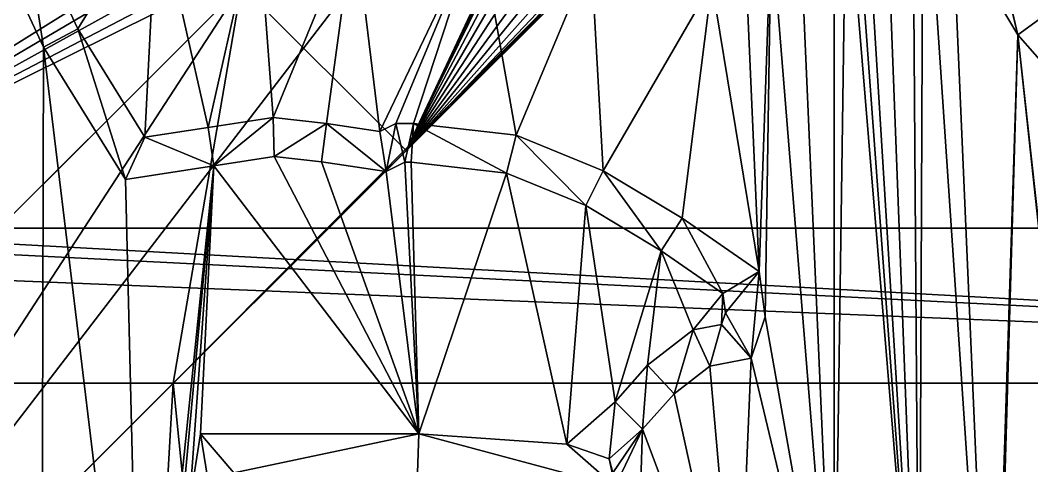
# Model space of a CAD drawing. Extents: x 10 to 110, y 10 to 115.
# Drawn here: x 45.03 to 58.06, y 43.81 to 49.56 of the extents above; entities that cross this region are included whole.
import ezdxf

# ---------------------------------------------------------------- set-up
doc = ezdxf.new("R2010")
doc.units = 0
doc.header["$MEASUREMENT"] = 0
doc.layers.add('STL2DXF', color=7, linetype='Continuous')

msp = doc.modelspace()

# ---------------------------------------------------------------- linework, layer by layer
at = {"layer": 'STL2DXF'}
for points in [[(43.375, 112.125, 5.5), (41.175, 46.875, 5.5), (53.551, 54.612, 5.5)], [(53.939, 56.061, 0.5), (37.879, 40), (53.939, 56.061)], [(37.879, 40), (53.939, 56.061, 0.5), (47.879, 50, 0.5)], [(37.879, 40), (40, 37.879), (53.939, 56.061)], [(53.939, 56.061), (40, 37.879), (56.061, 53.939)], [(50, 47.879), (47.879, 50), (53.939, 56.061)], [(50, 47.879), (53.939, 56.061), (56.061, 53.939)], [(47.879, 50, 0.5), (50, 47.879, 0.5), (53.701, 55.75, 0.5)], [(53.701, 55.75, 0.5), (50, 47.879, 0.5), (53.551, 55.388, 0.5)], [(53.551, 55.388, 0.5), (50, 47.879, 0.5), (53.5, 55, 0.5)], [(50, 47.879, 0.5), (53.551, 54.612, 0.5), (53.5, 55, 0.5)], [(56.449, 54.612, 5.5), (75.625, 46.875, 5.5), (56.5, 55, 5.5)], [(56.5, 55, 5.5), (75.625, 46.875, 5.5), (68.625, 50, 5.5)], [(53.551, 54.612, 5.5), (41.175, 46.875, 5.5), (53.701, 54.25, 5.5)], [(53.551, 54.612, 0.5), (50, 47.879, 0.5), (53.701, 54.25, 0.5)], [(56.299, 54.25, 5.5), (75.625, 46.875, 5.5), (56.449, 54.612, 5.5)], [(53.701, 54.25, 5.5), (41.175, 46.875, 5.5), (53.939, 53.939, 5.5)], [(53.701, 54.25, 0.5), (50, 47.879, 0.5), (53.939, 53.939, 0.5)], [(56.061, 53.939, 5.5), (75.625, 46.875, 5.5), (56.299, 54.25, 5.5)], [(40, 37.879), (47, 44.875, 0.5), (56.061, 53.939)], [(53.939, 53.939, 5.5), (41.175, 46.875, 5.5), (54.25, 53.701, 5.5)], [(47, 44.875, 0.5), (55.75, 53.701, 0.5), (56.061, 53.939, 0.5)], [(56.061, 53.939), (47, 44.875, 0.5), (56.061, 53.939, 0.5)], [(56.061, 53.939), (50, 47.879, 0.5), (50, 47.879)], [(50, 47.879, 0.5), (56.061, 53.939), (56.061, 53.939, 0.5)], [(53.939, 53.939, 0.5), (50, 47.879, 0.5), (54.25, 53.701, 0.5)], [(55.75, 53.701, 0.5), (50, 47.879, 0.5), (56.061, 53.939, 0.5)], [(55.75, 53.701, 5.5), (75.625, 46.875, 5.5), (56.061, 53.939, 5.5)], [(54.25, 53.701, 5.5), (41.175, 46.875, 5.5), (54.612, 53.551, 5.5)], [(47, 44.875, 0.5), (47.879, 50, 0.5), (55.75, 53.701, 0.5)], [(54.25, 53.701, 0.5), (50, 47.879, 0.5), (54.612, 53.551, 0.5)], [(55.388, 53.551, 0.5), (50, 47.879, 0.5), (55.75, 53.701, 0.5)], [(55.388, 53.551, 5.5), (75.625, 46.875, 5.5), (55.75, 53.701, 5.5)], [(54.612, 53.551, 5.5), (41.175, 46.875, 5.5), (75.625, 46.875, 5.5)], [(54.612, 53.551, 0.5), (50, 47.879, 0.5), (55, 53.5, 0.5)], [(55, 53.5, 0.5), (50, 47.879, 0.5), (55.388, 53.551, 0.5)], [(54.612, 53.551, 5.5), (75.625, 46.875, 5.5), (55, 53.5, 5.5)], [(55, 53.5, 5.5), (75.625, 46.875, 5.5), (55.388, 53.551, 5.5)], [(56.608, 40.135, -0.6), (56.15, 52.17, -0.6), (56.513, 53.347, -0.6)], [(56.608, 40.135, -0.6), (56.513, 53.347, -0.6), (56.659, 52.272, -0.6)], [(56.608, 40.135, -0.6), (56.659, 52.272, -0.6), (57.55, 39.066, -0.6)], [(57.55, 39.066, -0.6), (56.659, 52.272, -0.6), (57.041, 50.771, -0.6)], [(57.041, 50.771, -0.4), (57.151, 52.368, -0.4), (57.881, 49.371, -0.4)], [(57.881, 49.371, -0.4), (57.151, 52.368, -0.4), (57.507, 50.965, -0.4)], [(56.608, 40.135, -0.6), (55.87, 52.119, -0.6), (56.15, 52.17, -0.6)], [(56.608, 40.135, -0.6), (55.743, 51.865, -0.6), (55.87, 52.119, -0.6)], [(56.608, 40.135, -0.6), (55.667, 51.534, -0.6), (55.743, 51.865, -0.6)], [(55.514, 40.72, -0.6), (55.514, 51.229, -0.6), (55.667, 51.534, -0.6)], [(55.514, 40.72, -0.6), (55.667, 51.534, -0.6), (56.608, 40.135, -0.6)], [(44.297, 51.42, -0.6), (45.301, 38.967, -0.6), (44.219, 39.255, -0.6)], [(45.301, 38.967, -0.6), (44.297, 51.42, -0.6), (45.328, 49.21, -0.6)], [(45.056, 50.974, -0.4), (45.328, 49.21, -0.4), (44.297, 51.42, -0.4)], [(44.297, 51.42, -0.6), (45.328, 49.21, -0.4), (45.328, 49.21, -0.6)], [(45.328, 49.21, -0.4), (44.297, 51.42, -0.6), (44.297, 51.42, -0.4)], [(55.514, 40.72, -0.6), (55.056, 51.127, -0.6), (55.514, 51.229, -0.6)], [(46.787, 51.102, -0.6), (45.769, 49.448, -0.6), (45.056, 50.974, -0.6)], [(45.769, 49.448, -0.6), (46.787, 51.102, -0.6), (46.634, 48.048, -0.6)], [(46.634, 48.048, -0.6), (46.787, 51.102, -0.6), (47.448, 48.175, -0.6)], [(47.448, 48.175, -0.6), (46.787, 51.102, -0.6), (48.084, 51, -0.6)], [(55.514, 40.72, -0.6), (54.7, 50.771, -0.6), (55.056, 51.127, -0.6)], [(45.328, 49.21, -0.4), (45.056, 50.974, -0.4), (45.769, 49.448, -0.4)], [(45.769, 49.448, -0.4), (45.056, 50.974, -0.6), (45.769, 49.448, -0.6)], [(45.056, 50.974, -0.6), (45.769, 49.448, -0.4), (45.056, 50.974, -0.4)], [(47.448, 48.175, -0.6), (48.084, 51, -0.6), (48.288, 48.303, -0.6)], [(48.288, 48.303, -0.6), (48.084, 51, -0.6), (49.331, 50.847, -0.6)], [(57.881, 49.371, -0.4), (57.507, 50.965, -0.4), (58.286, 49.667, -0.4)], [(48.288, 48.303, -0.6), (49.331, 50.847, -0.6), (48.975, 48.226, -0.6)], [(48.975, 48.226, -0.6), (49.331, 50.847, -0.6), (49.662, 48.124, -0.6)], [(49.662, 48.124, -0.6), (49.331, 50.847, -0.6), (50.934, 50.796, -0.6)], [(49.662, 48.124, -0.6), (50.934, 50.796, -0.6), (49.865, 48.226, -0.6)], [(49.865, 48.226, -0.6), (50.934, 50.796, -0.6), (50.094, 48.226, -0.6)], [(50.094, 48.226, -0.6), (50.934, 50.796, -0.6), (51.418, 48.074, -0.6)], [(51.418, 48.074, -0.6), (50.934, 50.796, -0.6), (52.384, 50.389, -0.6)], [(54.547, 46.318, -0.6), (54.369, 50.338, -0.6), (54.7, 50.771, -0.6)], [(54.547, 46.318, -0.6), (54.7, 50.771, -0.6), (54.624, 45.733, -0.6)], [(55.514, 40.72, -0.6), (54.624, 45.733, -0.6), (54.7, 50.771, -0.6)], [(57.041, 50.771, -0.6), (57.881, 49.371, -0.4), (57.881, 49.371, -0.6)], [(57.881, 49.371, -0.4), (57.041, 50.771, -0.6), (57.041, 50.771, -0.4)], [(57.55, 39.066, -0.6), (57.041, 50.771, -0.6), (57.881, 49.371, -0.6)], [(51.418, 48.074, -0.6), (52.384, 50.389, -0.6), (52.537, 47.616, -0.6)], [(52.537, 47.616, -0.6), (52.384, 50.389, -0.6), (53.937, 50.033, -0.6)], [(54.547, 46.318, -0.6), (53.937, 50.033, -0.6), (54.369, 50.338, -0.6)], [(37.879, 40, 0.5), (40, 37.879, 0.5), (47.879, 50, 0.5)], [(37.879, 40, 0.5), (47.879, 50), (37.879, 40)], [(47.879, 50), (37.879, 40, 0.5), (47.879, 50, 0.5)], [(47.879, 50), (40, 37.879), (37.879, 40)], [(37.879, 40), (47.879, 50, 0.5), (37.879, 40, 0.5)], [(42.754, 44.875, 0.5), (37.879, 40, 0.5), (47.879, 50, 0.5)], [(47.879, 50, 0.5), (40, 37.879, 0.5), (50, 47.879, 0.5)], [(40, 37.879), (47.879, 50), (50, 47.879)], [(47.879, 50, 0.5), (47, 44.875, 0.5), (42.754, 44.875, 0.5)], [(52.537, 47.616, -0.6), (53.937, 50.033, -0.6), (53.555, 47.005, -0.6)], [(53.555, 47.005, -0.6), (53.937, 50.033, -0.6), (54.547, 46.318, -0.6)], [(57.881, 49.371, -0.4), (58.286, 49.667, -0.4), (58.975, 48.124, -0.4)], [(45.328, 49.21, -0.4), (45.769, 49.448, -0.4), (46.383, 47.503, -0.4)], [(46.383, 47.503, -0.4), (45.769, 49.448, -0.4), (46.634, 48.048, -0.4)], [(46.634, 48.048, -0.4), (45.769, 49.448, -0.6), (46.634, 48.048, -0.6)], [(45.769, 49.448, -0.6), (46.634, 48.048, -0.4), (45.769, 49.448, -0.4)], [(59.102, 38.023, -0.6), (57.55, 38.023, -0.6), (57.881, 49.371, -0.6)], [(57.55, 39.066, -0.6), (57.881, 49.371, -0.6), (57.55, 38.354, -0.6)], [(57.55, 38.354, -0.6), (57.881, 49.371, -0.6), (57.55, 38.023, -0.6)], [(57.881, 49.371, -0.6), (58.975, 48.124, -0.4), (58.975, 48.124, -0.6)], [(58.975, 48.124, -0.4), (57.881, 49.371, -0.6), (57.881, 49.371, -0.4)], [(59.102, 38.023, -0.6), (57.881, 49.371, -0.6), (59.051, 38.506, -0.6)], [(59.051, 38.506, -0.6), (57.881, 49.371, -0.6), (58.873, 40.338, -0.6)], [(58.975, 48.124, -0.6), (58.873, 40.338, -0.6), (57.881, 49.371, -0.6)], [(45.301, 38.967, -0.6), (45.328, 49.21, -0.6), (46.599, 38.687, -0.6)], [(46.599, 38.687, -0.6), (45.328, 49.21, -0.6), (46.383, 47.503, -0.6)], [(45.328, 49.21, -0.6), (46.383, 47.503, -0.4), (46.383, 47.503, -0.6)], [(46.383, 47.503, -0.4), (45.328, 49.21, -0.6), (45.328, 49.21, -0.4)], [(47.524, 47.681, -0.4), (47.448, 48.175, -0.4), (48.288, 48.303, -0.4)], [(48.288, 48.303, -0.6), (47.448, 48.175, -0.4), (47.448, 48.175, -0.6)], [(47.448, 48.175, -0.4), (48.288, 48.303, -0.6), (48.288, 48.303, -0.4)], [(47.524, 47.681, -0.4), (48.288, 48.303, -0.4), (48.298, 47.798, -0.4)], [(48.298, 47.798, -0.4), (48.288, 48.303, -0.4), (48.975, 48.226, -0.4)], [(48.975, 48.226, -0.6), (48.288, 48.303, -0.4), (48.288, 48.303, -0.6)], [(48.288, 48.303, -0.4), (48.975, 48.226, -0.6), (48.975, 48.226, -0.4)], [(48.298, 47.798, -0.4), (48.975, 48.226, -0.4), (48.911, 47.73, -0.4)], [(48.911, 47.73, -0.4), (48.975, 48.226, -0.4), (49.744, 47.607, -0.4)], [(49.744, 47.607, -0.4), (48.975, 48.226, -0.4), (49.662, 48.124, -0.4)], [(49.662, 48.124, -0.6), (48.975, 48.226, -0.4), (48.975, 48.226, -0.6)], [(48.975, 48.226, -0.4), (49.662, 48.124, -0.6), (49.662, 48.124, -0.4)], [(49.744, 47.607, -0.4), (49.662, 48.124, -0.4), (49.865, 48.226, -0.4)], [(49.865, 48.226, -0.4), (49.662, 48.124, -0.6), (49.865, 48.226, -0.6)], [(49.662, 48.124, -0.6), (49.865, 48.226, -0.4), (49.662, 48.124, -0.4)], [(49.744, 47.607, -0.4), (49.865, 48.226, -0.4), (49.983, 47.726, -0.4)], [(49.983, 47.726, -0.4), (49.865, 48.226, -0.4), (50.094, 48.226, -0.4)], [(50.094, 48.226, -0.6), (49.865, 48.226, -0.4), (49.865, 48.226, -0.6)], [(49.865, 48.226, -0.4), (50.094, 48.226, -0.6), (50.094, 48.226, -0.4)], [(49.983, 47.726, -0.4), (50.094, 48.226, -0.4), (50.066, 47.726, -0.4)], [(50.066, 47.726, -0.4), (50.094, 48.226, -0.4), (51.292, 47.585, -0.4)], [(51.292, 47.585, -0.4), (50.094, 48.226, -0.4), (51.418, 48.074, -0.4)], [(51.418, 48.074, -0.6), (50.094, 48.226, -0.4), (50.094, 48.226, -0.6)], [(50.094, 48.226, -0.4), (51.418, 48.074, -0.6), (51.418, 48.074, -0.4)], [(47.524, 47.681, -0.4), (46.634, 48.048, -0.4), (47.448, 48.175, -0.4)], [(47.448, 48.175, -0.6), (46.634, 48.048, -0.4), (46.634, 48.048, -0.6)], [(46.634, 48.048, -0.4), (47.448, 48.175, -0.6), (47.448, 48.175, -0.4)], [(46.383, 47.503, -0.4), (46.634, 48.048, -0.4), (47.524, 47.681, -0.4)], [(51.292, 47.585, -0.4), (51.418, 48.074, -0.4), (52.313, 47.167, -0.4)], [(52.313, 47.167, -0.4), (51.418, 48.074, -0.4), (52.537, 47.616, -0.4)], [(52.537, 47.616, -0.6), (51.418, 48.074, -0.4), (51.418, 48.074, -0.6)], [(51.418, 48.074, -0.4), (52.537, 47.616, -0.6), (52.537, 47.616, -0.4)], [(50, 47.879, 0.5), (40, 37.879), (50, 47.879)], [(40, 37.879), (50, 47.879, 0.5), (40, 37.879, 0.5)], [(50.163, 44.222, -0.6), (47.524, 47.681, -0.6), (48.298, 47.798, -0.6)], [(47.524, 47.681, -0.4), (48.298, 47.798, -0.6), (47.524, 47.681, -0.6)], [(48.298, 47.798, -0.6), (47.524, 47.681, -0.4), (48.298, 47.798, -0.4)], [(50.163, 44.222, -0.6), (48.298, 47.798, -0.6), (48.911, 47.73, -0.6)], [(48.298, 47.798, -0.4), (48.911, 47.73, -0.6), (48.298, 47.798, -0.6)], [(48.911, 47.73, -0.6), (48.298, 47.798, -0.4), (48.911, 47.73, -0.4)], [(50.163, 44.222, -0.6), (48.911, 47.73, -0.6), (49.744, 47.607, -0.6)], [(48.911, 47.73, -0.4), (49.744, 47.607, -0.6), (48.911, 47.73, -0.6)], [(49.744, 47.607, -0.6), (48.911, 47.73, -0.4), (49.744, 47.607, -0.4)], [(50.163, 44.222, -0.6), (49.744, 47.607, -0.6), (49.983, 47.726, -0.6)], [(49.744, 47.607, -0.6), (49.983, 47.726, -0.4), (49.983, 47.726, -0.6)], [(49.983, 47.726, -0.4), (49.744, 47.607, -0.6), (49.744, 47.607, -0.4)], [(50.163, 44.222, -0.6), (49.983, 47.726, -0.6), (50.066, 47.726, -0.6)], [(49.983, 47.726, -0.4), (50.066, 47.726, -0.6), (49.983, 47.726, -0.6)], [(50.066, 47.726, -0.6), (49.983, 47.726, -0.4), (50.066, 47.726, -0.4)], [(50.163, 44.222, -0.6), (50.066, 47.726, -0.6), (51.292, 47.585, -0.6)], [(50.066, 47.726, -0.4), (51.292, 47.585, -0.6), (50.066, 47.726, -0.6)], [(51.292, 47.585, -0.6), (50.066, 47.726, -0.4), (51.292, 47.585, -0.4)], [(46.599, 38.687, -0.6), (46.383, 47.503, -0.6), (47.524, 47.681, -0.6)], [(46.383, 47.503, -0.4), (47.524, 47.681, -0.6), (46.383, 47.503, -0.6)], [(47.524, 47.681, -0.6), (46.383, 47.503, -0.4), (47.524, 47.681, -0.4)], [(46.599, 38.687, -0.6), (47.524, 47.681, -0.6), (47.028, 42.323, -0.6)], [(47.028, 42.323, -0.6), (47.524, 47.681, -0.6), (47.21, 43.323, -0.6)], [(47.21, 43.323, -0.6), (47.524, 47.681, -0.6), (47.352, 44.222, -0.6)], [(47.352, 44.222, -0.6), (47.524, 47.681, -0.6), (50.163, 44.222, -0.6)], [(50.163, 44.222, -0.6), (51.292, 47.585, -0.6), (52.071, 44.089, -0.6)], [(52.071, 44.089, -0.6), (51.292, 47.585, -0.6), (52.313, 47.167, -0.6)], [(51.292, 47.585, -0.4), (52.313, 47.167, -0.6), (51.292, 47.585, -0.6)], [(52.313, 47.167, -0.6), (51.292, 47.585, -0.4), (52.313, 47.167, -0.4)], [(52.313, 47.167, -0.4), (52.537, 47.616, -0.4), (53.284, 46.585, -0.4)], [(53.284, 46.585, -0.4), (52.537, 47.616, -0.4), (53.555, 47.005, -0.4)], [(53.555, 47.005, -0.6), (52.537, 47.616, -0.4), (52.537, 47.616, -0.6)], [(52.537, 47.616, -0.4), (53.555, 47.005, -0.6), (53.555, 47.005, -0.4)], [(52.071, 44.089, -0.6), (52.313, 47.167, -0.6), (52.693, 44.637, -0.6)], [(52.693, 44.637, -0.6), (52.313, 47.167, -0.6), (53.284, 46.585, -0.6)], [(52.313, 47.167, -0.4), (53.284, 46.585, -0.6), (52.313, 47.167, -0.6)], [(53.284, 46.585, -0.6), (52.313, 47.167, -0.4), (53.284, 46.585, -0.4)], [(53.284, 46.585, -0.4), (53.555, 47.005, -0.4), (54.08, 46.033, -0.4)], [(54.08, 46.033, -0.4), (53.555, 47.005, -0.4), (54.547, 46.318, -0.4)], [(54.547, 46.318, -0.6), (53.555, 47.005, -0.4), (53.555, 47.005, -0.6)], [(53.555, 47.005, -0.4), (54.547, 46.318, -0.6), (54.547, 46.318, -0.4)], [(28.175, 46.875, 10.5), (26.175, 44.875, 10.5), (77.625, 44.875, 10.5)], [(28.175, 46.875, 10.5), (77.625, 44.875, 10.5), (38.175, 46.875, 10.5)], [(38.175, 46.875, 10.5), (77.625, 44.875, 10.5), (41.175, 46.875, 10.5)], [(41.175, 46.875, 5.5), (75.625, 46.875, 10.5), (75.625, 46.875, 5.5)], [(75.625, 46.875, 10.5), (41.175, 46.875, 5.5), (41.175, 46.875, 10.5)], [(41.175, 46.875, 10.5), (77.625, 44.875, 10.5), (75.625, 46.875, 10.5)], [(52.693, 44.637, -0.6), (53.284, 46.585, -0.6), (53.11, 45.107, -0.6)], [(53.11, 45.107, -0.6), (53.284, 46.585, -0.6), (53.699, 45.565, -0.6)], [(53.699, 45.565, -0.6), (53.284, 46.585, -0.6), (54.08, 46.033, -0.6)], [(53.284, 46.585, -0.4), (54.08, 46.033, -0.6), (53.284, 46.585, -0.6)], [(54.08, 46.033, -0.6), (53.284, 46.585, -0.4), (54.08, 46.033, -0.4)], [(54.08, 46.033, -0.4), (54.547, 46.318, -0.4), (54.113, 45.782, -0.4)], [(54.113, 45.782, -0.4), (54.547, 46.318, -0.4), (54.446, 45.198, -0.4)], [(54.446, 45.198, -0.4), (54.547, 46.318, -0.4), (54.624, 45.733, -0.4)], [(54.624, 45.733, -0.4), (54.547, 46.318, -0.6), (54.624, 45.733, -0.6)], [(54.547, 46.318, -0.6), (54.624, 45.733, -0.4), (54.547, 46.318, -0.4)], [(53.699, 45.565, -0.6), (54.08, 46.033, -0.6), (54.064, 45.635, -0.6)], [(54.064, 45.635, -0.6), (54.08, 46.033, -0.6), (54.113, 45.782, -0.6)], [(54.08, 46.033, -0.6), (54.113, 45.782, -0.4), (54.113, 45.782, -0.6)], [(54.113, 45.782, -0.4), (54.08, 46.033, -0.6), (54.08, 46.033, -0.4)], [(54.446, 45.198, -0.4), (54.064, 45.635, -0.4), (54.113, 45.782, -0.4)], [(54.113, 45.782, -0.6), (54.064, 45.635, -0.4), (54.064, 45.635, -0.6)], [(54.064, 45.635, -0.4), (54.113, 45.782, -0.6), (54.113, 45.782, -0.4)], [(53.911, 45.097, -0.4), (53.699, 45.565, -0.4), (54.064, 45.635, -0.4)], [(54.064, 45.635, -0.4), (53.699, 45.565, -0.6), (54.064, 45.635, -0.6)], [(53.699, 45.565, -0.6), (54.064, 45.635, -0.4), (53.699, 45.565, -0.4)], [(53.911, 45.097, -0.4), (54.064, 45.635, -0.4), (54.446, 45.198, -0.4)], [(54.446, 45.198, -0.4), (54.624, 45.733, -0.6), (54.446, 45.198, -0.6)], [(54.624, 45.733, -0.6), (54.446, 45.198, -0.4), (54.624, 45.733, -0.4)], [(55.514, 40.72, -0.6), (54.446, 45.198, -0.6), (54.624, 45.733, -0.6)], [(53.453, 44.74, -0.4), (53.11, 45.107, -0.4), (53.699, 45.565, -0.4)], [(53.699, 45.565, -0.4), (53.11, 45.107, -0.6), (53.699, 45.565, -0.6)], [(53.11, 45.107, -0.6), (53.699, 45.565, -0.4), (53.11, 45.107, -0.4)], [(53.453, 44.74, -0.4), (53.699, 45.565, -0.4), (53.911, 45.097, -0.4)], [(53.046, 44.282, -0.4), (52.693, 44.637, -0.4), (53.11, 45.107, -0.4)], [(53.11, 45.107, -0.6), (52.693, 44.637, -0.4), (52.693, 44.637, -0.6)], [(52.693, 44.637, -0.4), (53.11, 45.107, -0.6), (53.11, 45.107, -0.4)], [(53.046, 44.282, -0.4), (53.11, 45.107, -0.4), (53.453, 44.74, -0.4)], [(53.453, 44.74, -0.6), (53.911, 45.097, -0.4), (53.911, 45.097, -0.6)], [(53.911, 45.097, -0.4), (53.453, 44.74, -0.6), (53.453, 44.74, -0.4)], [(54.267, 41.025, -0.6), (53.453, 44.74, -0.6), (53.911, 45.097, -0.6)], [(53.911, 45.097, -0.6), (54.446, 45.198, -0.4), (54.446, 45.198, -0.6)], [(54.446, 45.198, -0.4), (53.911, 45.097, -0.6), (53.911, 45.097, -0.4)], [(54.267, 41.025, -0.6), (53.911, 45.097, -0.6), (54.446, 45.198, -0.6)], [(54.267, 41.025, -0.6), (54.446, 45.198, -0.6), (55.514, 40.72, -0.6)], [(47, 44.875, 0.5), (77.625, 44.875, 10.5), (26.175, 44.875, 0.5)], [(26.175, 44.875, 0.5), (77.625, 44.875, 10.5), (26.175, 44.875, 10.5)], [(26.175, 44.875, 0.5), (42.754, 44.875, 0.5), (47, 44.875, 0.5)], [(47, 44.875, 0.5), (40, 37.879), (40, 37.879, 0.5)], [(40, 37.879, 0.5), (45, 10, 0.5), (47, 44.875, 0.5)], [(47, 44.875, 0.5), (45, 10, 0.5), (50, 15, 0.5)], [(77.246, 44.875, 0.5), (77.625, 44.875, 10.5), (47, 44.875, 0.5)], [(47, 44.875, 0.5), (73, 44.875, 0.5), (77.246, 44.875, 0.5)], [(47, 44.875, 0.5), (50, 15, 0.5), (73, 44.875, 0.5)], [(73, 44.875, 0.5), (50, 15, 0.5), (70, 15, 0.5)], [(53.046, 44.282, -0.4), (53.453, 44.74, -0.6), (53.046, 44.282, -0.6)], [(53.453, 44.74, -0.6), (53.046, 44.282, -0.4), (53.453, 44.74, -0.4)], [(54.267, 41.025, -0.6), (53.046, 44.282, -0.6), (53.453, 44.74, -0.6)], [(52.693, 44.637, -0.4), (52.613, 43.901, -0.4), (52.071, 44.089, -0.4)], [(52.693, 44.637, -0.4), (52.071, 44.089, -0.6), (52.693, 44.637, -0.6)], [(52.071, 44.089, -0.6), (52.693, 44.637, -0.4), (52.071, 44.089, -0.4)], [(52.613, 43.901, -0.4), (52.693, 44.637, -0.4), (53.046, 44.282, -0.4)], [(47.601, 42.679, -0.4), (47.21, 43.323, -0.4), (47.352, 44.222, -0.4)], [(47.352, 44.222, -0.6), (47.21, 43.323, -0.4), (47.21, 43.323, -0.6)], [(47.21, 43.323, -0.4), (47.352, 44.222, -0.6), (47.352, 44.222, -0.4)], [(47.352, 44.222, -0.4), (47.779, 43.722, -0.4), (47.601, 42.679, -0.4)], [(47.779, 43.722, -0.4), (47.352, 44.222, -0.4), (50.163, 44.222, -0.4)], [(50.163, 44.222, -0.6), (47.352, 44.222, -0.4), (47.352, 44.222, -0.6)], [(47.352, 44.222, -0.4), (50.163, 44.222, -0.6), (50.163, 44.222, -0.4)], [(47.779, 43.722, -0.4), (50.163, 44.222, -0.4), (50.145, 43.722, -0.4)], [(50.145, 43.722, -0.4), (50.163, 44.222, -0.4), (52.69, 43.544, -0.4)], [(52.69, 43.544, -0.4), (50.163, 44.222, -0.4), (52.071, 44.089, -0.4)], [(52.071, 44.089, -0.6), (50.163, 44.222, -0.4), (50.163, 44.222, -0.6)], [(50.163, 44.222, -0.4), (52.071, 44.089, -0.6), (52.071, 44.089, -0.4)], [(52.613, 43.901, -0.6), (53.046, 44.282, -0.4), (53.046, 44.282, -0.6)], [(53.046, 44.282, -0.4), (52.613, 43.901, -0.6), (52.613, 43.901, -0.4)], [(53.046, 44.282, -0.6), (52.664, 43.722, -0.6), (52.613, 43.901, -0.6)], [(52.664, 43.722, -0.6), (53.046, 44.282, -0.6), (52.69, 43.544, -0.6)], [(52.69, 43.544, -0.6), (53.046, 44.282, -0.6), (52.944, 41.254, -0.6)], [(52.944, 41.254, -0.6), (53.046, 44.282, -0.6), (54.267, 41.025, -0.6)], [(52.69, 43.544, -0.4), (52.071, 44.089, -0.4), (52.613, 43.901, -0.4)], [(52.69, 43.544, -0.4), (52.613, 43.901, -0.4), (52.664, 43.722, -0.4)], [(52.664, 43.722, -0.4), (52.613, 43.901, -0.6), (52.664, 43.722, -0.6)], [(52.613, 43.901, -0.6), (52.664, 43.722, -0.4), (52.613, 43.901, -0.4)]]:
    msp.add_3dface(points, dxfattribs=at)

doc.saveas('drawing.dxf')
